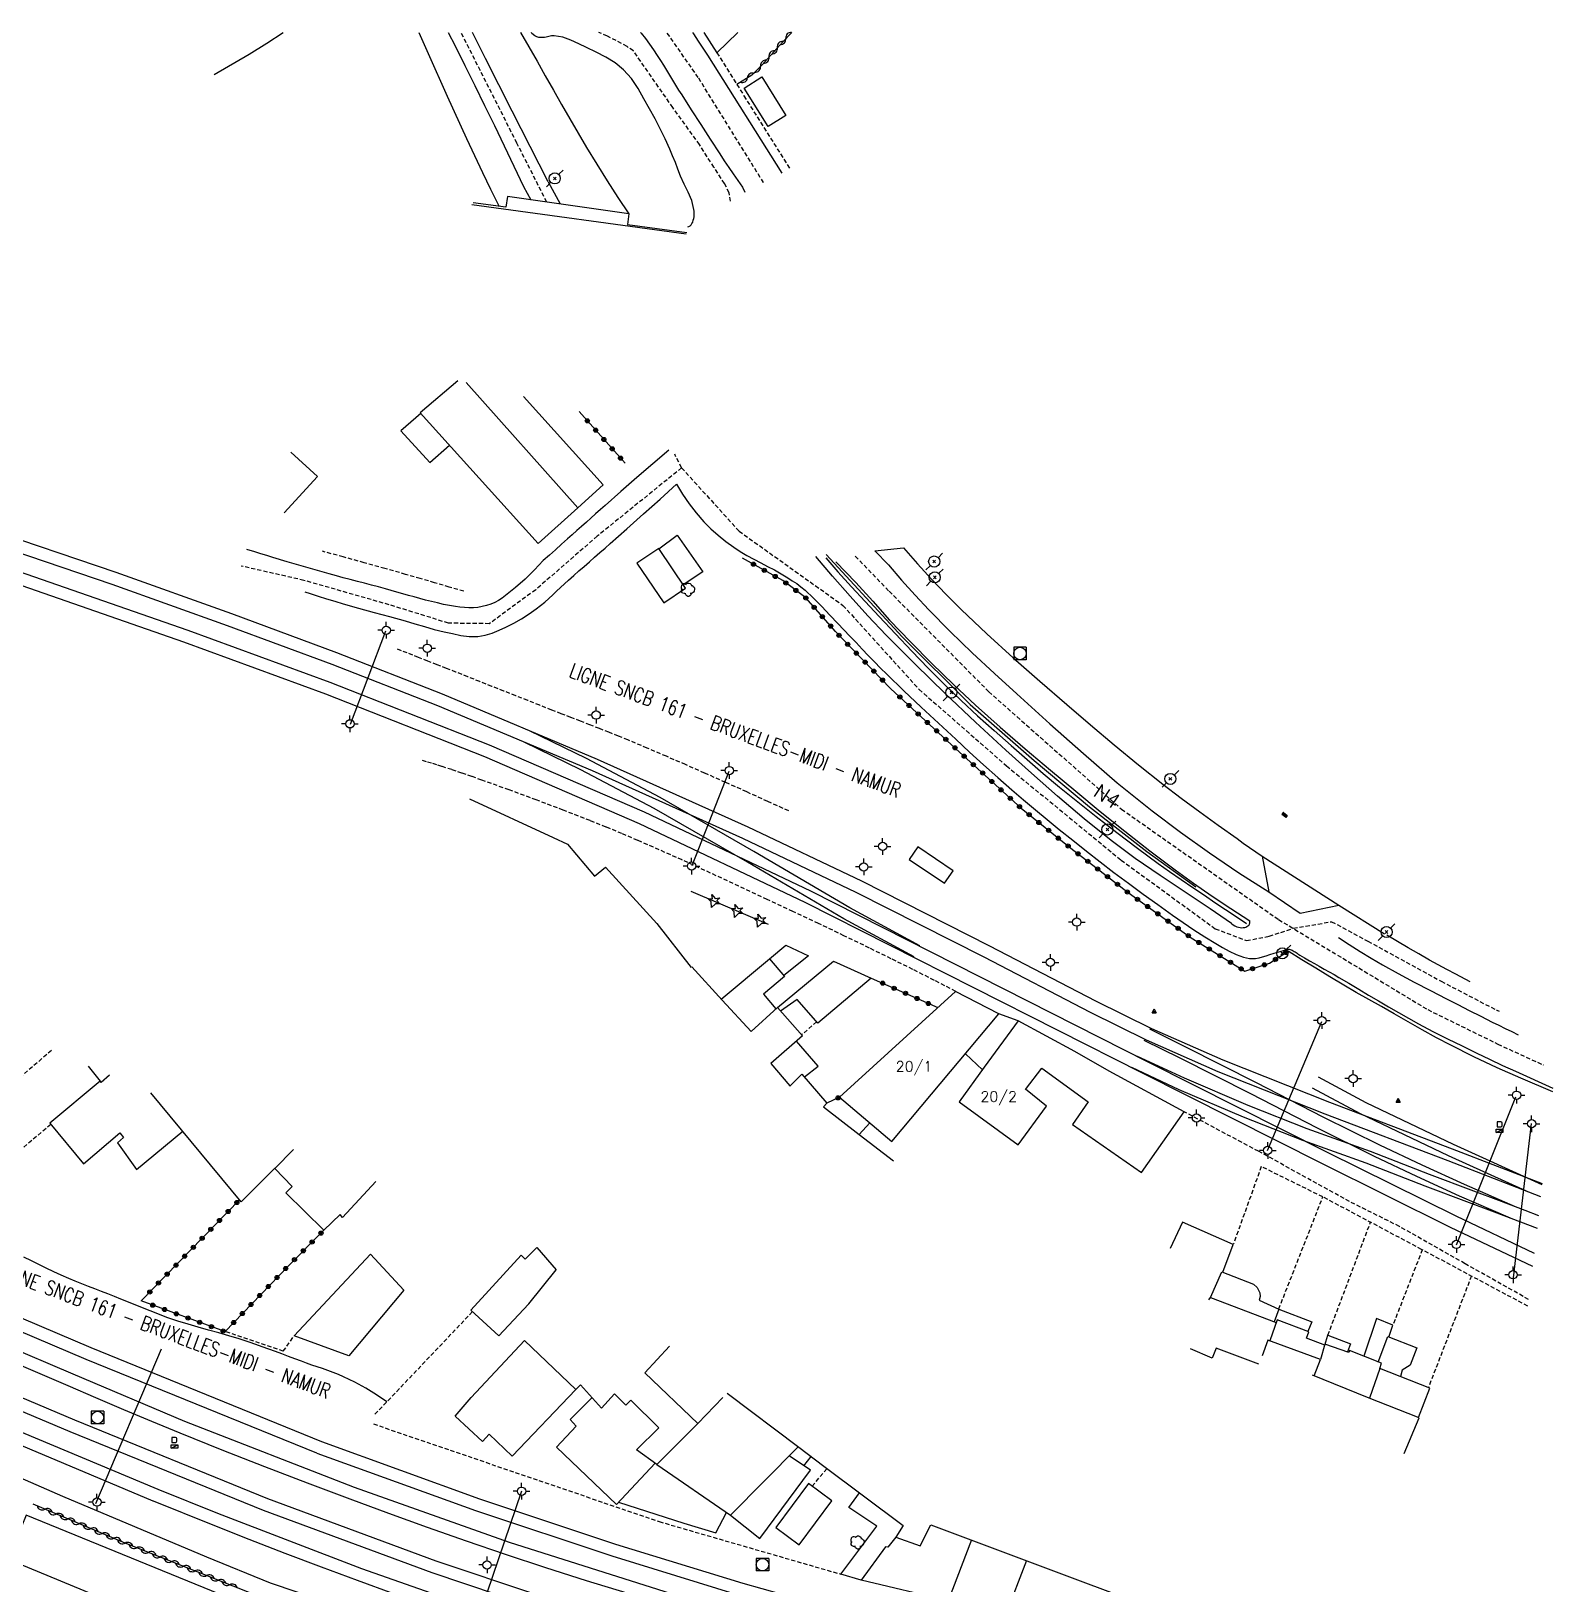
# Model space of a CAD drawing. Header units: millimetres. Extents: x 184000 to 185000, y 128098 to 129000.
# Drawn here: x 184350.2 to 184532.9, y 128813.8 to 129000.2 of the extents above; entities that cross this region are included whole.
import ezdxf
from ezdxf.enums import TextEntityAlignment as Align

# ---------------------------------------------------------------- set-up
doc = ezdxf.new("R2010")
doc.units = ezdxf.units.MM
doc.linetypes.add('DASHED', pattern=[0.75, 0.5, -0.25])
doc.layers.get('0').update_dxf_attribs({"linetype": 'CONTINUOUS'})
for name, color, linetype in [('W0001', 6, 'DASHED'), ('W0006', 2, 'CONTINUOUS'), ('W0008', 7, 'CONTINUOUS'), ('W0010', 4, 'CONTINUOUS'), ('W0014', 7, 'CONTINUOUS'), ('W0101', 7, 'CONTINUOUS'), ('W0104', 1, 'CONTINUOUS'), ('W0112', 1, 'DASHED'), ('W0120', 7, 'CONTINUOUS'), ('W0211', 2, 'CONTINUOUS'), ('W0214', 2, 'CONTINUOUS'), ('W0300', 7, 'CONTINUOUS'), ('W0305', 3, 'CONTINUOUS'), ('W0310', 3, 'CONTINUOUS'), ('W0323', 7, 'CONTINUOUS'), ('W0333', 7, 'CONTINUOUS'), ('W0401', 7, 'CONTINUOUS'), ('W0420', 7, 'CONTINUOUS'), ('W0438', 7, 'CONTINUOUS'), ('W0439', 7, 'CONTINUOUS'), ('W0473', 7, 'CONTINUOUS'), ('W0610', 7, 'CONTINUOUS'), ('W0611', 7, 'CONTINUOUS'), ('W0700', 7, 'CONTINUOUS'), ('W0850', 7, 'CONTINUOUS'), ('W0989', 7, 'CONTINUOUS'), ('W0990', 7, 'CONTINUOUS'), ('W0991', 7, 'CONTINUOUS')]:
    doc.layers.add(name, color=color, linetype=linetype)
doc.styles.get("Standard").update_dxf_attribs({"font": 'romans.shx', "width": 0.85})

# ---------------------------------------------------------------- blocks, each defined once
blk = doc.blocks.new('T610')
for p, q in [((-0.500001, 0), (-1.000002, 0)), ((0, 0.500001), (0, 1.000002)), ((0.500001, 0), (1.000002, 0)), ((0, -0.500001), (0, -1.000002))]:
    blk.add_line(p, q)
blk.add_ellipse((0, 0), major_axis=(-0.353554, 0.353554), ratio=1, start_param=3.926990817, end_param=10.2101761242)
blk = doc.blocks.new('T300')
for p, q in [((-0.8, 0.51), (-0.86, 0.34)), ((-0.86, 0.34), (-0.86, 0.17)), ((-0.86, 0.17), (-0.74, 0.06)), ((-0.69, 0.63), (-0.8, 0.51)), ((-0.8, -0.06), (-0.74, 0.06)), ((-0.74, 0.06), (-0.69, 0.11)), ((-0.57, 0.69), (-0.69, 0.63)), ((-0.46, 0.69), (-0.57, 0.69)), ((-0.29, 0.63), (-0.46, 0.69)), ((-0.29, 0.63), (-0.17, 0.74)), ((-0.23, 0.57), (-0.29, 0.63)), ((-0.17, 0.74), (-0.06, 0.8)), ((-0.06, 0.8), (0.06, 0.8)), ((0.06, 0.8), (0.23, 0.74)), ((0.23, 0.74), (0.34, 0.63)), ((0.34, 0.63), (0.4, 0.51)), ((0.46, 0.46), (0.34, 0.46)), ((0.4, 0.51), (0.4, 0.46)), ((0.57, 0.4), (0.46, 0.46)), ((0.57, 0.4), (0.69, 0.29)), ((0.69, 0.29), (0.74, 0.17)), ((0.74, 0.06), (0.69, -0.17)), ((0.74, 0.17), (0.74, 0.06)), ((-0.8, -0.17), (-0.8, -0.06)), ((-0.8, -0.23), (-0.8, -0.17)), ((-0.74, -0.34), (-0.8, -0.23)), ((-0.69, -0.4), (-0.74, -0.34)), ((-0.51, -0.46), (-0.69, -0.4)), ((-0.4, -0.46), (-0.51, -0.46)), ((-0.4, -0.46), (-0.34, -0.46)), ((-0.34, -0.46), (-0.34, -0.4)), ((-0.34, -0.51), (-0.34, -0.46)), ((-0.29, -0.63), (-0.34, -0.51)), ((-0.17, -0.74), (-0.29, -0.63)), ((-0.06, -0.8), (-0.17, -0.74)), ((0.06, -0.8), (-0.06, -0.8)), ((0.17, -0.74), (0.06, -0.8)), ((0.23, -0.69), (0.17, -0.74)), ((0.29, -0.46), (0.23, -0.46)), ((0.29, -0.63), (0.23, -0.69)), ((0.46, -0.4), (0.29, -0.46)), ((0.34, -0.51), (0.29, -0.63)), ((0.34, -0.51), (0.34, -0.46)), ((0.57, -0.34), (0.46, -0.4)), ((0.63, -0.29), (0.57, -0.34)), ((0.69, -0.17), (0.63, -0.29))]:
    blk.add_line(p, q)
blk = doc.blocks.new('T473')
for p, q in [((-0.166667, 0.166667), (0.166667, -0.166667)), ((-0.166667, -0.166667), (0.166667, 0.166667)), ((0.500001, 0.500001), (1.000002, 1.000002)), ((-1.000002, -1.000002), (-0.500001, -0.500001))]:
    blk.add_line(p, q)
blk.add_ellipse((0, 0), major_axis=(0.471405, 0.471405), ratio=1, start_param=5.4977871438, end_param=11.780972451)
blk = doc.blocks.new('T850')
for p, q in [((-0.25, -0.15), (0, 0.32)), ((0, 0.32), (0.25, -0.15)), ((-0.25, -0.15), (0.25, -0.15))]:
    blk.add_line(p, q)
for major_axis in [(-0.106, 0.106), (-0.0354, 0.0354), (-0.0236, 0.0236)]:
    blk.add_ellipse((0, 0), major_axis=major_axis, ratio=1, start_param=3.926991, end_param=10.210176)
blk = doc.blocks.new('T420')
for p, q in [((0.75, 0.75), (-0.75, 0.75)), ((-0.75, 0.75), (-0.75, -0.75)), ((0.75, 0.75), (0.75, -0.75)), ((0.75, -0.75), (-0.75, -0.75))]:
    blk.add_line(p, q)
blk.add_ellipse((0, 0), major_axis=(-0.53, 0.53), ratio=1, start_param=3.926991, end_param=10.210176)
blk = doc.blocks.new('T438')
for p, q in [((-0.4, 0.2), (0.4, 0.2)), ((-0.4, -0.2), (-0.4, 0.2)), ((0.15, 1.1), (-0.3, 1.1)), ((-0.3, 1.1), (-0.3, 0.5)), ((-0.3, 0.5), (0.15, 0.5)), ((0.3, 0.65), (0.3, 0.95)), ((0.4, 0.2), (0.4, -0.2))]:
    blk.add_line(p, q)
at = {"flags": 128}
for points in [[(-0.4, -0.2), (0.4, 0.2)], [(0.4, -0.2), (-0.4, -0.2)]]:
    blk.add_lwpolyline(points, dxfattribs=at)
for centre, major_axis, start_param, end_param in [((0.15, 0.95), (0.106, -0.106), 0.785398, 2.356194), ((0.15, 0.65), (0.106, 0.106), 3.926991, 5.497787)]:
    blk.add_ellipse(centre, major_axis=major_axis, ratio=1, start_param=start_param, end_param=end_param)
blk = doc.blocks.new('T401')
for p, q in [((-0.3, 0.3), (0, 0.3)), ((-0.3, -0.25), (-0.3, 0.3)), ((-0.3, 0.15), (0, 0.15)), ((-0.3, 0), (0, 0)), ((0, 0.3), (0, -0.25)), ((-0.3, -0.15), (0, -0.15)), ((-0.3, -0.25), (-0.3, -0.3)), ((-0.3, -0.3), (0, -0.3)), ((0, -0.3), (0, -0.25))]:
    blk.add_line(p, q)
blk = doc.blocks.new('t323o')
at = {"color": 0, "linetype": 'Continuous'}
for radius in [0.25, 0.15]:
    blk.add_circle((0, 0), radius, dxfattribs=at)
blk = doc.blocks.new('t310o')
at = {"color": 0, "linetype": 'Continuous'}
for centre, start, end in [((-0.5, 0.38), 216.8699, 323.1304), ((0.5, -0.37), 36.8699, 143.1303)]:
    blk.add_arc(centre, 0.625, start, end, dxfattribs=at)
blk = doc.blocks.new('t305o')
for p, q in [((-0.77, 0), (-0.28, 0.21)), ((-0.28, -0.21), (-0.77, 0)), ((-0.28, 0.21), (0, 0.83)), ((0, 0.83), (0.28, 0.21)), ((0.28, 0.21), (0.83, 0)), ((0.83, 0), (0.28, -0.21)), ((-0.49, -0.63), (-0.28, -0.21)), ((0, -0.35), (-0.49, -0.63)), ((0.56, -0.63), (0, -0.35)), ((0.28, -0.21), (0.56, -0.63))]:
    blk.add_line(p, q)

msp = doc.modelspace()

# ---------------------------------------------------------------- linework, layer by layer
at = {"layer": 'W0001'}
for points in [[(184412.11, 128979.63), (184408.53, 128986.7), (184401.81, 129000)], [(184438.14, 128981.96), (184438.14, 128981.96), (184438.14, 128981.96), (184430.3, 128994.58), (184426.52, 129000)], [(184428.3, 128947.72), (184427.47, 128949.37)], [(184428.3, 128947.72), (184418.17, 128939.53), (184410.78, 128933.1), (184405.21, 128929.02), (184400.32, 128929.08), (184393.2, 128931.29), (184382.95, 128934.22), (184375.4, 128935.94)], [(184428.3, 128947.72), (184435.2, 128940.13), (184447.68, 128931.22), (184456.83, 128921.12), (184467.31, 128911.95), (184481.07, 128900.64), (184492.38, 128892.41), (184496.14, 128890.98), (184498.85, 128891.5), (184501.75, 128892.46), (184506.35, 128893.25), (184510.71, 128890.91), (184519.51, 128886.1), (184526.18, 128882.62), (184526.46, 128882.51)], [(184449.16, 128937.11), (184453.22, 128932.92), (184465.19, 128920.85), (184481.13, 128906.75), (184499.99, 128893.51), (184517.89, 128882.7), (184526.31, 128878.56), (184531.81, 128876.04)]]:
    msp.add_lwpolyline(points, dxfattribs=at)
at = {"layer": 'W0006'}
for points in [[(184451.51, 128937.78), (184454.93, 128938.12)], [(184454.93, 128938.12), (184456.61, 128936.22), (184458.32, 128934.35), (184460.07, 128932.52), (184461.86, 128930.73), (184464.95, 128927.79), (184468.12, 128924.93), (184471.32, 128922.11), (184474.54, 128919.32), (184477.39, 128916.88), (184480.26, 128914.46), (184483.15, 128912.08), (184486.09, 128909.74), (184488.29, 128908.07), (184490.51, 128906.44), (184492.75, 128904.83), (184495, 128903.22), (184495.75, 128902.69), (184496.5, 128902.16), (184497.25, 128901.64), (184498.01, 128901.12)], [(184498.01, 128901.12), (184498.82, 128896.82)]]:
    msp.add_lwpolyline(points, dxfattribs=at)
at = {"layer": 'W0008'}
for points in [[(184400.27, 129000), (184401.09, 128998.39), (184402.29, 128996.01), (184403.48, 128993.63), (184404.65, 128991.24), (184405.84, 128988.81), (184407, 128986.38), (184408.16, 128983.95), (184409.3, 128981.5)], [(184412.27, 128982.04), (184411.19, 128984.17), (184410.11, 128986.3), (184409.03, 128988.43), (184407.95, 128990.56), (184406.36, 128993.71), (184404.76, 128996.86), (184403.18, 129000)], [(184409.3, 128981.5), (184410.18, 128979.91)], [(184412.27, 128982.04), (184413.72, 128979.4)], [(184426.75, 128949.87), (184424.83, 128948.21), (184422.92, 128946.55), (184421.01, 128944.88), (184419.11, 128943.21), (184418.55, 128942.71), (184417.98, 128942.21), (184417.42, 128941.7), (184416.86, 128941.2), (184416.29, 128940.7), (184415.73, 128940.2), (184415.17, 128939.7), (184414.6, 128939.19), (184413.87, 128938.55), (184413.15, 128937.9), (184412.42, 128937.25), (184411.69, 128936.61)], [(184383.04, 128932.85), (184383.68, 128932.65), (184384.67, 128932.33), (184385.66, 128932.02), (184386.65, 128931.72), (184387.65, 128931.42), (184389.51, 128930.89), (184391.38, 128930.38), (184393.24, 128929.87), (184395.11, 128929.36), (184396.27, 128929.02), (184397.43, 128928.67), (184398.6, 128928.34), (184399.78, 128928.06), (184400.77, 128927.84), (184401.77, 128927.62), (184402.79, 128927.47), (184403.82, 128927.48), (184404.71, 128927.63), (184405.57, 128927.9), (184406.39, 128928.25), (184407.19, 128928.62), (184408.15, 128929.09), (184409.08, 128929.62), (184409.98, 128930.19), (184410.85, 128930.8), (184411.36, 128931.19), (184411.86, 128931.61), (184412.35, 128932.04), (184412.82, 128932.48), (184413.29, 128932.93), (184413.76, 128933.38), (184414.24, 128933.82), (184414.72, 128934.25), (184415.34, 128934.8), (184415.97, 128935.36), (184416.6, 128935.9), (184417.23, 128936.45), (184417.86, 128937), (184418.49, 128937.55), (184419.11, 128938.1), (184419.74, 128938.65), (184421.74, 128940.42), (184423.73, 128942.2), (184425.71, 128943.98), (184427.7, 128945.77)], [(184427.7, 128945.77), (184428.42, 128944.57), (184429.21, 128943.42), (184430.06, 128942.32), (184430.98, 128941.26), (184431.81, 128940.42), (184432.69, 128939.63), (184433.61, 128938.89), (184434.57, 128938.2), (184435.35, 128937.68), (184436.15, 128937.2), (184436.97, 128936.76), (184437.8, 128936.33), (184438.63, 128935.9), (184439.45, 128935.47), (184440.27, 128935.01), (184441.07, 128934.53), (184441.59, 128934.18), (184442.12, 128933.83), (184442.63, 128933.45), (184443.12, 128933.06), (184444.15, 128932.1), (184445.13, 128931.09), (184446.08, 128930.06), (184447.05, 128929.04), (184447.78, 128928.28), (184448.52, 128927.52), (184449.25, 128926.75), (184449.98, 128925.98), (184450.72, 128925.22), (184451.46, 128924.46), (184452.2, 128923.7), (184452.95, 128922.96), (184454.99, 128920.97), (184457.06, 128919.02), (184459.14, 128917.08), (184461.22, 128915.15), (184462.89, 128913.61), (184464.57, 128912.08), (184466.26, 128910.56), (184467.96, 128909.06), (184469.36, 128907.86), (184470.78, 128906.67), (184472.21, 128905.5), (184473.64, 128904.33), (184475.27, 128903.02), (184476.91, 128901.73), (184478.55, 128900.44), (184480.21, 128899.17)], [(184411.69, 128936.61), (184410.64, 128935.47), (184409.53, 128934.38), (184408.37, 128933.36), (184407.15, 128932.4), (184406.74, 128932.1), (184406.32, 128931.82), (184405.87, 128931.57), (184405.41, 128931.36), (184404.89, 128931.19), (184404.37, 128931.07), (184403.83, 128930.98), (184403.3, 128930.93), (184402.75, 128930.92), (184402.21, 128930.95), (184401.67, 128931), (184401.14, 128931.07), (184400.41, 128931.19), (184399.69, 128931.34), (184398.97, 128931.51), (184398.25, 128931.68), (184397.56, 128931.85), (184396.87, 128932.04), (184396.18, 128932.23), (184395.49, 128932.42), (184394.81, 128932.62), (184394.12, 128932.82), (184393.43, 128933.01), (184392.74, 128933.2), (184391.9, 128933.43), (184391.06, 128933.65), (184390.21, 128933.87), (184389.37, 128934.1), (184388.52, 128934.32), (184387.68, 128934.54), (184386.84, 128934.77), (184385.99, 128935), (184384.3, 128935.48), (184382.61, 128935.96), (184380.92, 128936.46), (184379.23, 128936.97), (184378.51, 128937.19), (184377.78, 128937.42), (184377.06, 128937.66), (184376.11, 128937.92)], [(184494.35, 128893.05), (184493.7, 128893.48), (184493.05, 128893.92), (184492.41, 128894.35), (184491.77, 128894.79), (184488.77, 128896.8), (184485.76, 128898.8), (184482.78, 128900.85), (184479.87, 128902.99), (184476.62, 128905.6), (184473.45, 128908.3), (184470.33, 128911.06), (184467.25, 128913.85), (184463.58, 128917.22), (184459.96, 128920.64), (184456.38, 128924.11), (184452.88, 128927.65), (184450.68, 128929.97), (184448.53, 128932.32), (184446.42, 128934.72), (184444.42, 128937.07)], [(184451.51, 128937.78), (184453.13, 128936.07), (184454.71, 128934.23), (184456.33, 128932.43), (184457.99, 128930.67), (184460.55, 128928.07), (184463.18, 128925.54), (184465.86, 128923.05), (184468.55, 128920.59), (184472.53, 128916.99), (184476.54, 128913.42), (184480.61, 128909.93), (184484.8, 128906.56), (184488.2, 128903.99), (184491.68, 128901.5), (184495.22, 128899.12), (184498.82, 128896.82)], [(184453.27, 128929.44), (184455.79, 128926.83), (184458.36, 128924.26), (184460.96, 128921.73), (184463.61, 128919.24), (184466.56, 128916.59), (184469.55, 128913.99), (184472.58, 128911.43), (184475.62, 128908.9), (184478.56, 128906.48), (184481.52, 128904.1), (184484.51, 128901.75), (184487.55, 128899.46), (184489.76, 128897.88), (184491.99, 128896.33), (184494.25, 128894.82), (184496.54, 128893.35)], [(184480.21, 128899.17), (184481.95, 128897.86), (184483.71, 128896.57), (184485.48, 128895.3), (184487.26, 128894.05), (184488.54, 128893.17), (184489.82, 128892.28), (184491.12, 128891.42), (184492.46, 128890.62), (184493.26, 128890.16), (184494.07, 128889.71), (184494.91, 128889.3), (184495.79, 128888.99), (184496.13, 128888.91), (184496.48, 128888.85), (184496.84, 128888.83), (184497.2, 128888.84), (184497.64, 128888.9), (184498.07, 128889.02), (184498.5, 128889.16), (184498.92, 128889.3), (184499.47, 128889.46), (184500.01, 128889.62), (184500.56, 128889.79), (184501.1, 128889.97)], [(184498.82, 128896.82), (184502.58, 128894.27)], [(184502.58, 128894.27), (184507.23, 128895.23)], [(184507.23, 128895.23), (184512.69, 128891.8)], [(184494.35, 128893.05), (184494.53, 128892.89), (184494.74, 128892.76), (184494.96, 128892.65), (184495.19, 128892.58), (184495.38, 128892.54), (184495.56, 128892.53), (184495.75, 128892.54), (184495.94, 128892.57), (184496.07, 128892.61), (184496.19, 128892.67), (184496.31, 128892.74), (184496.41, 128892.83), (184496.45, 128892.89), (184496.48, 128892.95), (184496.51, 128893.01), (184496.52, 128893.07), (184496.54, 128893.14), (184496.54, 128893.21), (184496.54, 128893.28), (184496.54, 128893.35)], [(184501.1, 128889.97), (184501.24, 128889.95), (184501.37, 128889.91), (184501.5, 128889.87), (184501.63, 128889.82), (184501.75, 128889.76), (184501.87, 128889.69), (184501.98, 128889.62), (184502.09, 128889.54), (184502.2, 128889.47), (184502.31, 128889.39), (184502.42, 128889.32), (184502.53, 128889.25), (184503.11, 128888.9), (184503.69, 128888.56), (184504.28, 128888.23), (184504.87, 128887.9), (184505.46, 128887.57), (184506.05, 128887.24), (184506.64, 128886.9), (184507.23, 128886.57), (184508.42, 128885.87), (184509.61, 128885.17), (184510.8, 128884.45), (184511.98, 128883.74), (184513.17, 128883.03), (184514.37, 128882.33), (184515.57, 128881.65), (184516.78, 128880.98), (184518.51, 128880.06), (184520.26, 128879.19), (184522.02, 128878.33), (184523.78, 128877.48), (184525.33, 128876.73), (184526.89, 128876), (184528.45, 128875.29), (184532.9, 128873.27)]]:
    msp.add_lwpolyline(points, dxfattribs=at)
at = {"layer": 'W0010'}
for points in [[(184403.13, 128979.34), (184428.85, 128975.83)], [(184445.66, 128937.31), (184454.77, 128927.43), (184462.97, 128919.32), (184470.63, 128912.58), (184477.29, 128907.02), (184484.15, 128901.69), (184490.05, 128897.45)], [(184507.17, 128891.35), (184508.47, 128890.5), (184509.79, 128889.68), (184511.12, 128888.87), (184512.46, 128888.09), (184514.36, 128887.03), (184516.28, 128886.01), (184518.21, 128885.01), (184520.14, 128884.01), (184521.51, 128883.3), (184522.88, 128882.59), (184524.26, 128881.89), (184525.64, 128881.2), (184526.42, 128880.81), (184527.2, 128880.43), (184527.98, 128880.05), (184528.77, 128879.67)], [(184532.93, 128872.81), (184529.06, 128874.45), (184526.23, 128875.72), (184523.43, 128877.04), (184520.65, 128878.41), (184518.93, 128879.32), (184517.23, 128880.27), (184515.54, 128881.24), (184513.86, 128882.2), (184512.34, 128883.05), (184510.83, 128883.91), (184509.32, 128884.77), (184507.82, 128885.65), (184506.13, 128886.65), (184504.45, 128887.66), (184502.78, 128888.69), (184501.12, 128889.73)]]:
    msp.add_lwpolyline(points, dxfattribs=at)
at = {"layer": 'W0014'}
for points in [[(184372.16, 128994.93), (184376.39, 128997.4), (184378.51, 128998.72), (184380.47, 129000)], [(184423.35, 129000), (184423.44, 128999.9), (184423.95, 128999.26), (184424.44, 128998.59), (184424.91, 128997.91), (184425.37, 128997.22), (184425.76, 128996.64), (184426.13, 128996.05), (184426.49, 128995.46), (184426.86, 128994.86), (184427.21, 128994.27), (184427.57, 128993.67), (184427.94, 128993.08), (184428.31, 128992.49), (184429.44, 128990.71), (184430.59, 128988.94), (184431.73, 128987.17), (184432.88, 128985.41), (184433.41, 128984.6), (184433.96, 128983.8), (184434.51, 128983.01), (184435.06, 128982.21), (184435.6, 128981.41), (184435.9, 128980.82)], [(184431.43, 128997.26), (184430.87, 128998.11), (184430.32, 128998.96), (184429.77, 128999.81), (184429.65, 129000)], [(184440.37, 128983.1), (184431.43, 128997.26)], [(184446.81, 128936.45), (184449.24, 128933.97), (184451.26, 128931.71), (184453.27, 128929.44)], [(184523.01, 128886.03), (184521.25, 128886.94), (184520.19, 128887.5), (184519.14, 128888.07), (184518.1, 128888.65), (184516.81, 128889.39), (184515.54, 128890.13), (184514.27, 128890.89), (184513, 128891.65)]]:
    msp.add_lwpolyline(points, dxfattribs=at)
at = {"layer": 'W0101'}
for points in [[(184412.86, 128903.36), (184412.86, 128903.36), (184414.58, 128902.57), (184417.85, 128898.73)], [(184417.85, 128898.73), (184419.15, 128899.78), (184425.32, 128893.05)], [(184425.32, 128893.05), (184429.45, 128887.77)], [(184429.52, 128887.83), (184433.17, 128883.84)], [(184433.17, 128883.84), (184436.64, 128880.05)], [(184436.64, 128880.05), (184439.8, 128882.96), (184442.8, 128879.54), (184439.01, 128876.22)], [(184439.01, 128876.22), (184441.28, 128873.55), (184441.33, 128873.56), (184442.74, 128874.96), (184445.74, 128871.46), (184445.33, 128871.01)], [(184445.33, 128871.01), (184449.62, 128867.71)], [(184449.62, 128867.71), (184453.76, 128864.53)], [(184409.05, 128853.22), (184409.51, 128852.73), (184410.9, 128854.13)], [(184410.9, 128854.13), (184413.24, 128851.46)], [(184426.84, 128842.3), (184423.88, 128839.11), (184423.88, 128839.11), (184430.24, 128833.03), (184433.25, 128836.13)], [(184497.63, 128840.14), (184492.47, 128842.07), (184492.02, 128840.85), (184489.39, 128841.99)], [(184504.26, 128838.73), (184505.03, 128840.7), (184498.7, 128843.03), (184498.01, 128841.13)], [(184510.67, 128836.13), (184504.04, 128838.82)], [(184433.76, 128836.66), (184442.36, 128830.18), (184445.39, 128827.9)], [(184515.06, 128829.41), (184516.85, 128833.71), (184510.67, 128836.13)], [(184445.39, 128827.9), (184454.89, 128820.77)], [(184454.89, 128820.77), (184454.04, 128819.36), (184456.93, 128818.34), (184458.24, 128820.86), (184476.14, 128814.14), (184492.76, 128807.91)]]:
    msp.add_lwpolyline(points, dxfattribs=at)
for points in [[(184453.54, 128866.88), (184466.4, 128882.17), (184461.18, 128884.88), (184447.26, 128872.18)], [(184461.63, 128871.63), (184468.72, 128866.45), (184472.11, 128871.09), (184469.6, 128873.15), (184469.6, 128873.1), (184471.57, 128875.65), (184477.1, 128871.61), (184475.23, 128868.89), (184483.52, 128863.16), (184488.65, 128870.43), (184479.66, 128875.31), (184475.5, 128877.68), (184468.73, 128881.36), (184464.65, 128875.78)]]:
    msp.add_lwpolyline(points, close=True, dxfattribs=at)
at = {"layer": 'W0104'}
for points in [[(184430.96, 129000), (184432.54, 128997.56), (184435.06, 129000)], [(184401.42, 128958.19), (184396.92, 128954.33), (184411.06, 128938.65), (184415.84, 128942.92)], [(184402.44, 128957.96), (184415.84, 128942.92)], [(184415.84, 128942.92), (184418.87, 128945.7), (184409.33, 128956.29)], [(184396.99, 128954.25), (184394.57, 128952.19), (184398.07, 128948.37), (184400.42, 128950.45)], [(184381.38, 128949.62), (184384.57, 128946.69), (184380.58, 128942.34)], [(184425.57, 128938.01), (184427.75, 128939.64), (184430.84, 128935.26), (184428.5, 128933.68)], [(184402.85, 128907.98), (184412.86, 128903.36)], [(184438.85, 128888.79), (184440.81, 128890.43), (184443.55, 128889.17), (184440.56, 128886.8)], [(184433.05, 128883.97), (184438.85, 128888.79), (184440.67, 128886.67), (184438.13, 128884.57), (184439.6, 128882.77)], [(184439.8, 128882.96), (184446.54, 128888.53), (184451.08, 128886.48), (184444.65, 128881.06), (184442.16, 128883.89), (184440.19, 128882.5)], [(184468.73, 128881.36), (184466.4, 128882.17)], [(184443.04, 128874.61), (184444.71, 128875.91), (184442.08, 128878.91)], [(184464.42, 128875.47), (184462.39, 128877.4)], [(184357.04, 128875.91), (184358.48, 128874.11)], [(184358.48, 128874.11), (184352.42, 128869.07), (184356.48, 128864.17), (184360.85, 128867.91), (184361.27, 128867.35), (184360.57, 128866.7), (184362.85, 128863.5), (184368.41, 128868.09)], [(184359.61, 128874.82), (184358.61, 128873.94), (184358.48, 128874.11)], [(184379.47, 128863.64), (184379.46, 128863.67), (184375.43, 128859.62), (184364.58, 128872.71)], [(184449.62, 128867.71), (184450.89, 128869.11)], [(184381.69, 128865.89), (184379.47, 128863.64)], [(184391.58, 128862.05), (184387.59, 128857.75), (184387.32, 128858.1), (184385.33, 128856.21), (184380.79, 128860.72), (184381.55, 128861.48), (184379.47, 128863.64)], [(184493.3, 128851.2), (184494.54, 128854.5), (184488.43, 128857.2), (184486.98, 128854.03)], [(184409.05, 128853.22), (184402.99, 128846.6), (184406.35, 128843.52), (184409.92, 128847.33), (184409.95, 128847.37)], [(184409.95, 128847.37), (184413.24, 128851.46)], [(184491.79, 128848.13), (184493.19, 128851.24), (184496.98, 128849.75), (184497.4, 128849.35), (184497.73, 128848.71), (184497.76, 128848.24), (184497.66, 128847.81), (184500.03, 128846.75), (184499.44, 128845.22)], [(184491.62, 128847.85), (184491.62, 128847.85), (184491.79, 128848.13), (184499.68, 128845.12)], [(184505.52, 128842.43), (184503.33, 128843.26), (184503.62, 128844), (184499.8, 128845.47), (184498.94, 128842.95)], [(184500.03, 128846.75), (184503.96, 128845.21), (184503.5, 128844.05)], [(184513.24, 128843.39), (184513.71, 128844.82), (184511.75, 128845.61), (184510.21, 128841.08)], [(184505.52, 128842.43), (184505.91, 128843.61), (184508.63, 128842.56), (184508.28, 128841.6)], [(184511.96, 128840.39), (184513.1, 128843.45), (184516.58, 128842.08), (184515.78, 128840.02), (184514.83, 128839.42), (184514.61, 128838.65)], [(184415.58, 128837.1), (184407.96, 128829.11), (184405.2, 128831.75), (184404.41, 128830.84), (184401.12, 128833.89), (184403.02, 128836.15), (184409.45, 128842.96)], [(184416.15, 128837.67), (184415.58, 128837.1), (184409.45, 128842.96)], [(184512.16, 128839.61), (184512.35, 128840.24), (184508.49, 128841.76), (184508.41, 128841.55), (184505.55, 128842.52), (184505.03, 128840.7)], [(184512.16, 128839.61), (184510.89, 128836.04)], [(184516.79, 128833.73), (184518.16, 128837.26), (184512.16, 128839.61)], [(184425.14, 128828.24), (184420.48, 128823.31), (184413.26, 128830.16), (184415.64, 128832.68), (184414.91, 128833.48), (184417.55, 128836.12)], [(184425.33, 128828.1), (184422.9, 128829.87), (184425.57, 128832.5), (184422.2, 128835.8), (184421.61, 128835.2), (184420.25, 128836.57), (184418.69, 128834.87), (184416.15, 128837.67)], [(184430.24, 128833.03), (184425.33, 128828.1)], [(184425.33, 128828.1), (184434.19, 128822.02), (184442.3, 128830.22)], [(184434.19, 128822.02), (184437.7, 128819.21), (184443.77, 128827.4), (184441.21, 128829.12)], [(184442.97, 128827.94), (184443.84, 128829.07)], [(184420.73, 128823.57), (184428.55, 128821.07), (184432.39, 128819.88), (184433.71, 128822.35)], [(184449.86, 128814.22), (184447.43, 128814.93), (184451.73, 128820.71), (184448.4, 128822.94), (184449.67, 128824.69)], [(184347.43, 128816.73), (184372.59, 128806.31), (184396.62, 128796.66), (184416.36, 128788.62), (184418.23, 128794.18), (184385.39, 128807.4), (184349.6, 128822.01), (184348.55, 128819.45)], [(184454.04, 128819.36), (184453.05, 128818.17), (184452.77, 128818.22), (184449.86, 128814.22)], [(184463.11, 128819.04), (184460.31, 128811.74), (184449.86, 128814.22)], [(184469.72, 128816.56), (184467.19, 128810.02), (184480.14, 128806.84), (184482.16, 128811.88)]]:
    msp.add_lwpolyline(points, dxfattribs=at)
for points in [[(184437.93, 128994.67), (184440.81, 128990.02), (184438.68, 128988.69), (184435.8, 128993.29)], [(184422.93, 128936.27), (184426.15, 128931.52), (184428.76, 128933.29), (184425.55, 128938.04)], [(184394.95, 128849.01), (184388.33, 128841.15), (184381.78, 128843.55), (184390.93, 128853.33)], [(184443.52, 128825.82), (184439.6, 128820.52), (184442.42, 128818.44), (184446.33, 128823.74)]]:
    msp.add_lwpolyline(points, close=True, dxfattribs=at)
at = {"layer": 'W0112'}
for points in [[(184422.51, 128997.77), (184421.75, 128998.3), (184419.39, 128999.56), (184418.35, 129000)], [(184434.17, 128979.73), (184434.02, 128980.74), (184433.45, 128981.84), (184432.18, 128983.81), (184430.45, 128986.53), (184427.25, 128990.98), (184422.51, 128997.77)], [(184432.54, 128997.56), (184435.79, 128992.38), (184441.31, 128983.63)], [(184402.13, 128932.91), (184400.39, 128933.42), (184398.64, 128933.94), (184396.9, 128934.44), (184395.15, 128934.94), (184392.67, 128935.65), (184390.18, 128936.34), (184387.68, 128937.03), (184385.19, 128937.71)], [(184441.16, 128906.54), (184438.64, 128907.69), (184436.12, 128908.83), (184433.59, 128909.97), (184431.06, 128911.09), (184428.77, 128912.1), (184426.47, 128913.1), (184424.16, 128914.09), (184421.85, 128915.06), (184420.71, 128915.52), (184419.57, 128915.98), (184418.43, 128916.43), (184417.29, 128916.88), (184416.14, 128917.32), (184415, 128917.77), (184413.85, 128918.21), (184412.71, 128918.66), (184411.27, 128919.23), (184409.83, 128919.8), (184408.39, 128920.37), (184406.95, 128920.93), (184405.51, 128921.5), (184404.07, 128922.07), (184402.63, 128922.64), (184401.2, 128923.21), (184400.07, 128923.65), (184398.94, 128924.09), (184397.82, 128924.54), (184396.69, 128924.98), (184396.02, 128925.24), (184395.34, 128925.51), (184394.67, 128925.77), (184394, 128926.03)], [(184461.23, 128884.88), (184458.65, 128886.21), (184456.06, 128887.52), (184453.46, 128888.81), (184450.85, 128890.09), (184447.8, 128891.57), (184444.73, 128893.03), (184441.67, 128894.48), (184438.59, 128895.92), (184435.18, 128897.51), (184431.78, 128899.09), (184428.36, 128900.66), (184424.92, 128902.19), (184423.03, 128903.01), (184421.14, 128903.82), (184419.23, 128904.61), (184417.32, 128905.38), (184414.08, 128906.64), (184410.84, 128907.87), (184407.58, 128909.07), (184404.31, 128910.25), (184403.12, 128910.67), (184401.92, 128911.09), (184400.72, 128911.5), (184399.51, 128911.89), (184398.89, 128912.09), (184398.27, 128912.27), (184397.65, 128912.45), (184397.02, 128912.62)], [(184444.51, 128881.23), (184442.7, 128879.66)], [(184352.63, 128877.78), (184342.39, 128869.11)], [(184497.58, 128865.69), (184488.65, 128870.43)], [(184352.55, 128868.91), (184337.79, 128856.46)], [(184508.51, 128859.65), (184497.58, 128865.69)], [(184497.91, 128863.85), (184494.54, 128854.5)], [(184505.3, 128860.21), (184497.91, 128863.85)], [(184500.01, 128846.76), (184505.3, 128860.21)], [(184529.9, 128847.1), (184517.15, 128853.92), (184505.3, 128860.21)], [(184530, 128847.91), (184522.37, 128852.2), (184514.51, 128856.66), (184508.51, 128859.65)], [(184505.91, 128843.61), (184511.02, 128857.18)], [(184517.24, 128853.87), (184513.71, 128844.82)], [(184523.14, 128850.72), (184517.98, 128837.33)], [(184403.19, 128846.44), (184391.4, 128834.03)], [(184380.47, 128841.68), (184373.45, 128844.05)], [(184380.47, 128841.68), (184381.78, 128843.55)], [(184391.3, 128832.96), (184425.61, 128821.24), (184447.43, 128814.93)], [(184443.96, 128825.49), (184445.77, 128827.62)]]:
    msp.add_lwpolyline(points, dxfattribs=at)
at = {"layer": 'W0120'}
for points in [[(184407.4, 128980.3), (184407.2, 128979.01), (184403.28, 128979.55)], [(184421.97, 128978.22), (184407.4, 128980.3)], [(184421.97, 128978.22), (184421.81, 128976.95), (184428.93, 128975.97)], [(184445.61, 128936.92), (184447.04, 128935.23), (184448.7, 128933.45), (184450.36, 128931.67), (184452.03, 128929.9), (184453.99, 128927.82), (184455.95, 128925.74), (184457.92, 128923.68), (184459.94, 128921.66), (184461.88, 128919.8), (184463.85, 128917.98), (184465.85, 128916.18), (184467.86, 128914.39), (184469.78, 128912.71), (184471.73, 128911.05), (184473.69, 128909.41), (184475.67, 128907.8), (184478.1, 128905.86), (184480.55, 128903.96), (184483.03, 128902.08), (184485.53, 128900.24), (184486.9, 128899.26), (184488.29, 128898.3), (184489.69, 128897.36), (184491.08, 128896.42), (184492.34, 128895.56), (184493.61, 128894.72), (184494.88, 128893.87), (184496.15, 128893.03)]]:
    msp.add_lwpolyline(points, dxfattribs=at)
at = {"layer": 'W0211'}
for points in [[(184429.03, 128976.64), (184429.18, 128976.7), (184429.32, 128976.79), (184429.44, 128976.9), (184429.53, 128977.04), (184429.63, 128977.23), (184429.7, 128977.44), (184429.75, 128977.66), (184429.79, 128977.87), (184429.8, 128978.09), (184429.8, 128978.3), (184429.79, 128978.52), (184429.77, 128978.73), (184429.52, 128979.8), (184429.1, 128980.81), (184428.62, 128981.78), (184428.18, 128982.75), (184427.86, 128983.57), (184427.55, 128984.38), (184427.22, 128985.2), (184426.87, 128986), (184426.31, 128987.22), (184425.73, 128988.44), (184425.12, 128989.63), (184424.46, 128990.81), (184423.78, 128992.03), (184423.08, 128993.27), (184422.29, 128994.46), (184421.34, 128995.52), (184420.32, 128996.36), (184419.19, 128997.04), (184418.03, 128997.63), (184416.86, 128998.19), (184415.95, 128998.63), (184415.01, 128999.06), (184414.04, 128999.41), (184413.01, 128999.6), (184412.84, 128999.6), (184412.67, 128999.58), (184412.51, 128999.55), (184412.34, 128999.5), (184412.18, 128999.45), (184412.02, 128999.41), (184411.85, 128999.38), (184411.68, 128999.37), (184411.43, 128999.38), (184411.17, 128999.4), (184410.92, 128999.45), (184410.68, 128999.57), (184410.33, 128999.88), (184410.26, 129000)], [(184392.92, 128835.63), (184391.67, 128836.46), (184390.38, 128837.24), (184389.06, 128837.96), (184387.71, 128838.62), (184387.09, 128838.9), (184386.46, 128839.15), (184385.83, 128839.38), (184385.19, 128839.6), (184384.55, 128839.82), (184383.91, 128840.03), (184383.27, 128840.25), (184382.64, 128840.48), (184381.86, 128840.77), (184381.08, 128841.06), (184380.3, 128841.36), (184379.52, 128841.65), (184378.74, 128841.94), (184377.95, 128842.23), (184377.17, 128842.51), (184376.38, 128842.78), (184375.16, 128843.17), (184373.94, 128843.54), (184372.72, 128843.89), (184371.49, 128844.23), (184370.26, 128844.58), (184369.04, 128844.93), (184367.82, 128845.31), (184366.61, 128845.71), (184365.9, 128845.97), (184365.19, 128846.24), (184364.48, 128846.52), (184363.78, 128846.8), (184363.08, 128847.09), (184362.38, 128847.38), (184361.68, 128847.67), (184360.98, 128847.95), (184360.2, 128848.26), (184359.41, 128848.56), (184358.63, 128848.86), (184357.84, 128849.16), (184357.06, 128849.46), (184356.27, 128849.77), (184355.49, 128850.08), (184354.72, 128850.41), (184353.81, 128850.81), (184352.9, 128851.24), (184352.01, 128851.68), (184351.12, 128852.12), (184350.22, 128852.56), (184349.32, 128852.99)]]:
    msp.add_lwpolyline(points, dxfattribs=at)
at = {"layer": 'W0214'}
for points in [[(184396.76, 129000), (184397.87, 128997.48), (184400.16, 128992.36), (184402.48, 128987.27), (184403.43, 128985.23), (184404.38, 128983.2), (184405.36, 128981.18), (184406.35, 128979.16)], [(184408.95, 129000), (184408.97, 128999.98), (184409.97, 128998.26), (184410.95, 128996.53), (184411.93, 128994.8), (184412.9, 128993.07), (184413.88, 128991.34), (184414.87, 128989.61), (184415.87, 128987.89), (184416.89, 128986.19), (184418.12, 128984.17), (184419.38, 128982.17), (184420.66, 128980.19), (184421.97, 128978.22)]]:
    msp.add_lwpolyline(points, dxfattribs=at)
at = {"layer": 'W0305'}
msp.add_lwpolyline([(184438.73, 128892.92), (184429.44, 128896.89)], dxfattribs=at)
at = {"layer": 'W0310'}
for points in [[(184436.73, 128994.88), (184437.92, 128996.07), (184440.44, 128998.87), (184441.53, 129000)], [(184436.73, 128994.88), (184434.93, 128993.75)], [(184421.97, 128797.15), (184396.77, 128805.21), (184378.78, 128811.77), (184361.5, 128818.65), (184350.44, 128823.32)]]:
    msp.add_lwpolyline(points, dxfattribs=at)
at = {"layer": 'W0323'}
for points in [[(184421.53, 128948.27), (184415.98, 128954.49)], [(184453.4, 128921.24), (184446.77, 128928.07), (184443.22, 128932.12), (184440.44, 128934.19), (184435.62, 128936.9)], [(184453.4, 128921.24), (184461.24, 128914.01), (184469.08, 128906.87), (184475.04, 128902.06), (184481.93, 128896.74), (184489.37, 128891.41), (184495.93, 128887.31), (184498.9, 128888.26), (184501.12, 128889.73)], [(184451.08, 128886.48), (184459.05, 128882.94)], [(184447.26, 128872.18), (184445.74, 128871.46)], [(184375.23, 128859.87), (184363.39, 128847.73)], [(184373.48, 128844.05), (184381, 128851.88), (184385.33, 128856.21)], [(184373.45, 128844.05), (184363.39, 128847.73)]]:
    msp.add_lwpolyline(points, dxfattribs=at)
at = {"layer": 'W0333'}
for points in [[(184498.01, 128901.12), (184507.23, 128895.23)], [(184327.58, 128835.81), (184353.95, 128824.28), (184371.24, 128816.99), (184378.88, 128813.89), (184382.11, 128812.82), (184388.52, 128810.8), (184396.54, 128808.21), (184408.98, 128804.08), (184416.48, 128801.84), (184425.41, 128799.42)]]:
    msp.add_lwpolyline(points, dxfattribs=at)
at = {"layer": 'W0439'}
msp.add_lwpolyline([(184455.61, 128900.73), (184459.86, 128897.86), (184460.91, 128899.34), (184456.66, 128902.22)], close=True, dxfattribs=at)
at = {"layer": 'W0611'}
for points in [[(184388.54, 128916.98), (184392.78, 128928.15)], [(184429.56, 128899.98), (184434.03, 128911.3)], [(184498.66, 128865.78), (184505.18, 128881.27)], [(184521.34, 128854.45), (184528.47, 128872.21)], [(184530.31, 128869.04), (184528.17, 128850.5)], [(184365.81, 128841.95), (184357.92, 128823.38)], [(184402.89, 128806.57), (184409.13, 128824.94)]]:
    msp.add_lwpolyline(points, dxfattribs=at)
at = {"layer": 'W0700'}
for points in [[(184531.66, 128861.77), (184520.88, 128865.93), (184506.13, 128871.54), (184493.33, 128876.61), (184484.75, 128880.37), (184478.06, 128883.69), (184465.33, 128890.31), (184449.93, 128898.11), (184436.29, 128904.59), (184418.19, 128912.73), (184399.58, 128920.55), (184386.88, 128925.52), (184374.3, 128930.19), (184360.41, 128935.16), (184344.33, 128940.6), (184329.01, 128945.46), (184314.83, 128949.86), (184292.88, 128956.52)], [(184531.48, 128860.23), (184520.34, 128864.53), (184505.59, 128870.14), (184492.75, 128875.22), (184484.12, 128879.01), (184477.38, 128882.35), (184464.65, 128888.98), (184449.27, 128896.76), (184435.66, 128903.23), (184417.59, 128911.36), (184399.02, 128919.16), (184386.35, 128924.12), (184373.78, 128928.78), (184359.92, 128933.74), (184343.87, 128939.18), (184328.56, 128944.03), (184314.39, 128948.42), (184292.45, 128955.09)], [(184297.43, 128949.93), (184310.76, 128945.91), (184326.86, 128940.99), (184348.17, 128933.91), (184368.49, 128926.84), (184385.53, 128920.61), (184404.64, 128913.08), (184423.2, 128905.05), (184443.11, 128895.6), (184483.62, 128875.11), (184505.13, 128864.25), (184520.6, 128856.6)], [(184297.86, 128951.37), (184311.19, 128947.35), (184327.32, 128942.41), (184348.65, 128935.33), (184369, 128928.25), (184386.06, 128922.01), (184405.21, 128914.46), (184423.82, 128906.42), (184443.77, 128896.94), (184484.3, 128876.44), (184505.8, 128865.59), (184521.27, 128857.95)], [(184456.92, 128890.36), (184448.52, 128894.9), (184436.98, 128901.68), (184425.71, 128908.15), (184416.89, 128912.83), (184410.04, 128916.15)], [(184456.21, 128889.04), (184447.79, 128893.59), (184436.23, 128900.38), (184424.99, 128906.84), (184416.21, 128911.49), (184409.39, 128914.8)], [(184483.81, 128879.04), (184488.13, 128876.89), (184496.6, 128872.61), (184504.62, 128868.49), (184511.45, 128865.12), (184516.54, 128862.69), (184521.65, 128860.35), (184527.78, 128857.69)], [(184484.48, 128880.38), (184488.8, 128878.23), (184497.28, 128873.95), (184505.3, 128869.83), (184512.11, 128866.47), (184517.17, 128864.05), (184522.26, 128861.73), (184528.38, 128859.07)], [(184482.94, 128877.13), (184488.63, 128874.49), (184496.3, 128871.23), (184503.38, 128868.43), (184510.98, 128865.71), (184518.07, 128862.96), (184523.4, 128860.94), (184526.39, 128859.84), (184529.55, 128858.61), (184531.21, 128858)], [(184482.31, 128875.77), (184488.02, 128873.12), (184495.73, 128869.84), (184502.85, 128867.03), (184510.45, 128864.3), (184517.53, 128861.55), (184522.88, 128859.54), (184525.86, 128858.44), (184529.02, 128857.21), (184531.03, 128856.47)], [(184385.08, 128830.83), (184357.39, 128842.09), (184338.73, 128850.01), (184319.98, 128858.08), (184301.8, 128865.82), (184283.27, 128873.78)], [(184531.65, 128861.68), (184521, 128866.51), (184510.52, 128871.52), (184504.76, 128874.57)], [(184384.51, 128829.44), (184356.81, 128840.7), (184338.14, 128848.63), (184319.39, 128856.7), (184301.21, 128864.44), (184282.65, 128872.42)], [(184529.75, 128860.9), (184520.37, 128865.15), (184509.84, 128870.18), (184504.06, 128873.25)], [(184355.23, 128838.92), (184346.78, 128842.52), (184332.86, 128848.45), (184307.14, 128859.47)], [(184354.64, 128837.54), (184346.2, 128841.14), (184332.27, 128847.07), (184306.55, 128858.09)], [(184520.6, 128856.6), (184530.48, 128851.89)], [(184521.25, 128857.95), (184530.67, 128853.46)], [(184365.43, 128825.08), (184347.29, 128832.71), (184330.18, 128840.02)], [(184364.85, 128823.7), (184346.7, 128831.33), (184329.59, 128838.64)], [(184469.52, 128798.26), (184455.67, 128800.62), (184440.09, 128803.71), (184422.4, 128807.74), (184410.35, 128811.04), (184398.34, 128815.08), (184378.08, 128822.56), (184354.87, 128832.02), (184340.71, 128837.98)], [(184469.75, 128799.74), (184455.94, 128802.1), (184440.4, 128805.17), (184422.76, 128809.2), (184410.79, 128812.47), (184398.84, 128816.49), (184378.62, 128823.96), (184355.45, 128833.4), (184341.3, 128839.36)], [(184470.12, 128801.18), (184448.88, 128806.29), (184427.07, 128812.58), (184407.63, 128818.72), (184389.01, 128825.33), (184368.63, 128833.26), (184355.23, 128838.92)], [(184421.75, 128812.63), (184416.87, 128814.14), (184412, 128815.7), (184407.15, 128817.29), (184402.46, 128818.89), (184397.79, 128820.54), (184393.13, 128822.22), (184388.49, 128823.93), (184383.36, 128825.86), (184378.25, 128827.82), (184373.15, 128829.83), (184368.07, 128831.87), (184364.69, 128833.25), (184361.33, 128834.66), (184357.97, 128836.09), (184354.63, 128837.55)], [(184469.06, 128805.1), (184451.67, 128809.31), (184435.69, 128813.82), (184420.41, 128818.51), (184404.09, 128823.95), (184385.08, 128830.83)], [(184468.71, 128803.64), (184451.29, 128807.86), (184435.27, 128812.38), (184419.96, 128817.09), (184403.59, 128822.53), (184384.55, 128829.43)], [(184372.62, 128822.2), (184365.43, 128825.08)], [(184372.06, 128820.81), (184364.88, 128823.69)], [(184474.7, 128790.84), (184455.28, 128795.41), (184441.57, 128799.11), (184421.71, 128805.02), (184407.34, 128809.46), (184389.91, 128815.55), (184372.62, 128822.2)], [(184393.74, 128812.57), (184389.39, 128814.15), (184385.04, 128815.77), (184380.71, 128817.42), (184376.38, 128819.11), (184372.06, 128820.81)]]:
    msp.add_lwpolyline(points, dxfattribs=at)

# ---------------------------------------------------------------- block references
at = {"layer": 'W0300'}
for p in [(184429.1, 128933.1), (184449.47, 128818.73)]:
    msp.add_blockref('T300', p, dxfattribs=at)
at = {"layer": 'W0305', "rotation": 156.8661992583681}
for p in [(184432.2, 128895.71), (184434.96, 128894.53), (184437.72, 128893.35)]:
    msp.add_blockref('t305o', p, dxfattribs=at)
at = {"layer": 'W0310'}
for p, rotation in [((184440.82, 128999.27), 45.88041906727899), ((184439.8, 128998.17), 48.0071251947647), ((184437.79, 128995.94), 45.09605318597086), ((184438.8, 128997.05), 48.0071251947647), ((184436.2, 128994.55), 212.1855850059879), ((184351.82, 128822.73), 157.1455072052925), ((184353.2, 128822.15), 157.1455072052925), ((184354.58, 128821.57), 157.1455072052925), ((184355.96, 128820.99), 157.1455072052925), ((184357.35, 128820.4), 157.1455072052925), ((184358.73, 128819.82), 157.1455072052925), ((184360.11, 128819.24), 157.1455072052925), ((184361.49, 128818.66), 157.1455072052925), ((184362.89, 128818.1), 158.2746683272499), ((184364.28, 128817.55), 158.2746683272499), ((184365.67, 128816.99), 158.2746683272499), ((184367.07, 128816.44), 158.2746683272499), ((184368.46, 128815.88), 158.2746683272499), ((184369.85, 128815.32), 158.2746683272499), ((184371.25, 128814.77), 158.2746683272499), ((184372.64, 128814.21), 158.2746683272499), ((184374.03, 128813.66), 158.2746683272499)]:
    msp.add_blockref('t310o', p, dxfattribs=dict(at, rotation=rotation))
at = {"layer": 'W0323'}
for p, rotation in [((184416.98, 128953.37), 131.7583824596223), ((184417.98, 128952.25), 131.7583824596223), ((184418.97, 128951.13), 131.7583824596223), ((184419.97, 128950.01), 131.7583824596223), ((184420.97, 128948.89), 131.7583824596223), ((184436.93, 128936.16), 150.6151413044909), ((184438.23, 128935.43), 150.6151413044909), ((184439.54, 128934.69), 150.6151413044909), ((184440.82, 128933.91), 143.3614656521255), ((184442.02, 128933.01), 143.3614656521255), ((184443.22, 128932.11), 131.2780759152378), ((184444.21, 128930.99), 131.2780759152378), ((184445.2, 128929.86), 131.2780759152378), ((184446.19, 128928.73), 131.2780759152378), ((184447.2, 128927.63), 134.1747391933114), ((184448.25, 128926.55), 134.1747391933114), ((184449.29, 128925.48), 134.1747391933114), ((184450.34, 128924.4), 134.1747391933114), ((184451.38, 128923.32), 134.1747391933114), ((184452.43, 128922.25), 134.1747391933114), ((184454.51, 128920.23), 317.2981992896271), ((184455.61, 128919.21), 317.2981992896271), ((184456.71, 128918.19), 317.2981992896271), ((184457.81, 128917.17), 317.2981992896271), ((184458.92, 128916.16), 317.2981992896271), ((184460.02, 128915.14), 317.2981992896271), ((184461.12, 128914.12), 317.2981992896271), ((184462.23, 128913.11), 317.6485341298689), ((184463.34, 128912.1), 317.6485341298689), ((184464.45, 128911.09), 317.6485341298689), ((184465.55, 128910.08), 317.6485341298689), ((184466.66, 128909.07), 317.6485341298689), ((184467.77, 128908.06), 317.6485341298689), ((184468.88, 128907.05), 317.6485341298689), ((184470.04, 128906.09), 321.0935109024149), ((184471.2, 128905.15), 321.0935109024149), ((184472.37, 128904.21), 321.0935109024149), ((184473.54, 128903.27), 321.0935109024149), ((184474.71, 128902.33), 321.0935109024149), ((184475.89, 128901.4), 322.3583379255634), ((184477.08, 128900.49), 322.3583379255634), ((184478.26, 128899.57), 322.3583379255634), ((184479.45, 128898.65), 322.3583379255634), ((184480.64, 128897.74), 322.3583379255634), ((184481.83, 128896.82), 322.3583379255634), ((184483.04, 128895.94), 324.348098934305), ((184484.26, 128895.07), 324.348098934305), ((184485.48, 128894.2), 324.348098934305), ((184486.7, 128893.32), 324.348098934305), ((184487.92, 128892.45), 324.348098934305), ((184489.14, 128891.57), 324.348098934305), ((184490.4, 128890.76), 328.0393545833354), ((184491.67, 128889.97), 328.0393545833354), ((184492.95, 128889.18), 328.0393545833354), ((184494.22, 128888.38), 328.0393545833354), ((184498.29, 128888.07), 17.72016889820626), ((184499.62, 128888.74), 33.44495978081913), ((184500.87, 128889.56), 33.44495978081913), ((184495.49, 128887.59), 328.0393545833354), ((184496.86, 128887.61), 17.72016889820626), ((184452.45, 128885.87), 336.0615159592277), ((184453.82, 128885.26), 336.0615159592277), ((184455.19, 128884.65), 336.0615159592277), ((184456.56, 128884.04), 336.0615159592277), ((184457.93, 128883.43), 336.0615159592277), ((184447.09, 128872.1), 205.5131712894344), ((184373.86, 128858.47), 225.742942448247), ((184374.9, 128859.54), 225.742942448247), ((184371.76, 128856.32), 225.742942448247), ((184372.81, 128857.39), 225.742942448247), ((184370.72, 128855.25), 225.742942448247), ((184383.93, 128854.81), 44.98014011171012), ((184385, 128855.87), 44.98014011171012), ((184368.62, 128853.1), 225.742942448247), ((184369.67, 128854.17), 225.742942448247), ((184381.81, 128852.69), 44.98014011171012), ((184382.87, 128853.75), 44.98014011171012), ((184366.53, 128850.95), 225.742942448247), ((184367.58, 128852.02), 225.742942448247), ((184379.72, 128850.54), 46.13822642352044), ((184380.76, 128851.62), 46.13822642352044), ((184364.44, 128848.8), 225.742942448247), ((184365.48, 128849.87), 225.742942448247), ((184378.68, 128849.46), 46.13822642352044), ((184364.8, 128847.21), 159.9254784647194), ((184376.6, 128847.3), 46.13822642352044), ((184377.64, 128848.38), 46.13822642352044), ((184366.21, 128846.7), 159.9254784647194), ((184367.62, 128846.18), 159.9254784647194), ((184369.02, 128845.67), 159.9254784647194), ((184370.43, 128845.15), 159.9254784647194), ((184374.52, 128845.13), 46.13822642352044), ((184375.56, 128846.21), 46.13822642352044), ((184371.84, 128844.64), 159.9254784647194), ((184373.25, 128844.12), 159.9254784647194)]:
    msp.add_blockref('t323o', p, dxfattribs=dict(at, rotation=rotation))
at = {"layer": 'W0401', "rotation": 232.8909172064931}
msp.add_blockref('T401', (184500.61, 128905.95), dxfattribs=at)
at = {"layer": 'W0420'}
for p in [(184468.93, 128925.44), (184358.17, 128833.73), (184438.02, 128816.06)]:
    msp.add_blockref('T420', p, dxfattribs=at)
at = {"layer": 'W0438'}
for p in [(184526.52, 128868.13), (184367.39, 128830.25)]:
    msp.add_blockref('T438', p, dxfattribs=at)
at = {"layer": 'W0473'}
for p in [(184413.07, 128982.47), (184458.63, 128936.48), (184458.7, 128934.58), (184460.7, 128920.75), (184486.99, 128910.39), (184479.43, 128904.32), (184512.95, 128892.01), (184500.44, 128889.45)]:
    msp.add_blockref('T473', p, dxfattribs=at)
at = {"layer": 'W0610'}
for p in [(184392.83, 128928.23), (184397.76, 128926.07), (184388.48, 128917), (184418.04, 128918.05), (184434.02, 128911.39), (184452.44, 128902.29), (184429.5, 128899.93), (184450.17, 128899.82), (184475.75, 128893.2), (184472.58, 128888.37), (184505.18, 128881.37), (184508.94, 128874.41), (184528.56, 128872.42), (184490.13, 128869.69), (184530.37, 128869), (184498.68, 128865.8), (184521.34, 128854.51), (184528.14, 128850.87), (184409.08, 128824.88), (184358.1, 128823.58), (184404.94, 128816.03)]:
    msp.add_blockref('T610', p, dxfattribs=at)
at = {"layer": 'W0850'}
for p in [(184485.04, 128882.45), (184514.35, 128871.74)]:
    msp.add_blockref('T850', p, dxfattribs=at)

# ---------------------------------------------------------------- texts
at = {"layer": 'W0989', "width": 0.75}
for rotation, p in [(339.7966, (184434.73, 128916.21)), (339.5801, (184366.28, 128844.14))]:
    msp.add_text('LIGNE SNCB 161 - BRUXELLES-MIDI - NAMUR', height=1.75, rotation=rotation, dxfattribs=at).set_placement(p, align=Align.MIDDLE_CENTER)
at = {"layer": 'W0990'}
msp.add_text('N4', height=1.75, rotation=326.0719, dxfattribs=at).set_placement((184479.39, 128908.28), align=Align.MIDDLE_CENTER)
at = {"layer": 'W0991'}
for s, p in [('20/1', (184456.21, 128875.88)), ('20/2', (184466.38, 128872.26))]:
    msp.add_text(s, height=1.25, dxfattribs=at).set_placement(p, align=Align.MIDDLE_CENTER)

doc.saveas('drawing.dxf')
